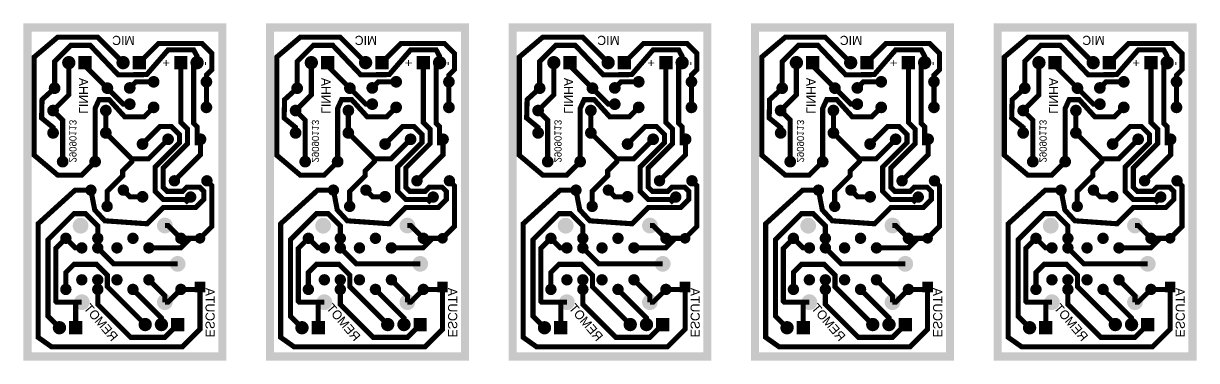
# Model space of a CAD drawing. Extents: x -97 to 88, y -34 to 19.
import ezdxf

# ---------------------------------------------------------------- set-up
doc = ezdxf.new("R2010")
doc.units = 0
doc.linetypes.add('DASHED2', pattern=[9.524999999999999, 6.35, -3.175])
doc.layers.get('0').update_dxf_attribs({"linetype": 'CONTINUOUS'})
for name, color, linetype in [('BOARD_OUTLINE', 7, 'CONTINUOUS'), ('BOTTOM', 7, 'CONTINUOUS'), ('COMPONENTS_TOP', 1, 'CONTINUOUS'), ('PADSTACKS', 1, 'CONTINUOUS'), ('POWER', 7, 'CONTINUOUS'), ('SMTOP', 7, 'CONTINUOUS')]:
    doc.layers.add(name, color=color, linetype=linetype)
doc.layers.get('COMPONENTS_TOP').off()
doc.layers.get('PADSTACKS').off()

# ---------------------------------------------------------------- blocks, each defined once
blk = doc.blocks.new('PADSTACK_91R67')
blk.add_point((0, 0))
at = {"layer": 'BOTTOM', "const_width": 0.04548333333333335}
blk.add_lwpolyline([(-0.02274166666666667, 0, 1), (0.02274166666666667, 0, 1)], format="xyb", close=True, dxfattribs=at)
at = {"layer": 'POWER', "const_width": 0.04848333333333334}
blk.add_lwpolyline([(-0.02424166666666667, 0, 1), (0.02424166666666667, 0, 1)], format="xyb", close=True, dxfattribs=at)
at = {"layer": 'SMTOP', "const_width": 0.04800000000000002}
blk.add_lwpolyline([(-0.02400000000000001, 0, 1), (0.02400000000000001, 0, 1)], format="xyb", close=True, dxfattribs=at)
blk = doc.blocks.new('FOOTPRINT_RELAY_REV2_19')
at = {"layer": 'PADSTACKS'}
for p in [(-0.6692833333333335, -0.07873333333333335), (-0.1574666666666667, -0.07873333333333335), (-0.7480333333333335, -0.3149500000000001), (-0.6692833333333335, -0.5511666666666668), (-0.1500000000000001, -0.5500000000000002)]:
    blk.add_blockref('PADSTACK_91R67', p, dxfattribs=at)
blk = doc.blocks.new('PADSTACK_T1_1')
blk.add_point((0, 0))
at = {"layer": 'BOTTOM', "const_width": 0.03100000000000001}
blk.add_lwpolyline([(-0.0155, 0, 1), (0.0155, 0, 1)], format="xyb", close=True, dxfattribs=at)
at = {"layer": 'POWER', "const_width": 0.03500000000000001}
blk.add_lwpolyline([(-0.01750000000000001, 0, 1), (0.01750000000000001, 0, 1)], format="xyb", close=True, dxfattribs=at)
at = {"layer": 'SMTOP', "const_width": 0.03350000000000002}
blk.add_lwpolyline([(-0.01675, 0, 1), (0.01675, 0, 1)], format="xyb", close=True, dxfattribs=at)
blk = doc.blocks.new('FOOTPRINT_RELAY_2_20')
at = {"layer": 'PADSTACKS'}
for p in [(0.03936666666666668, -0.03936666666666668), (0.2362166666666667, -0.03936666666666668), (0.3543166666666668, -0.03936666666666668), (0.4527500000000001, -0.03936666666666668), (0.03936666666666668, -0.2362166666666667), (0.2362166666666667, -0.2362166666666667), (0.3543166666666668, -0.2362166666666667), (0.4527500000000001, -0.2362166666666667)]:
    blk.add_blockref('PADSTACK_T1_1', p, dxfattribs=at)
blk = doc.blocks.new('PADSTACK_TM_RAD_LLB_PAD2_1')
blk.add_point((0, 0))
at = {"layer": 'BOTTOM', "const_width": 0.02600000000000001}
blk.add_lwpolyline([(-0.013, 0, 1), (0.013, 0, 1)], format="xyb", close=True, dxfattribs=at)
at = {"layer": 'POWER', "const_width": 0.03600000000000001}
blk.add_lwpolyline([(-0.01800000000000001, 0, 1), (0.01800000000000001, 0, 1)], format="xyb", close=True, dxfattribs=at)
at = {"layer": 'SMTOP', "const_width": 0.02600000000000001}
blk.add_lwpolyline([(-0.013, 0, 1), (0.013, 0, 1)], format="xyb", close=True, dxfattribs=at)
blk = doc.blocks.new('FOOTPRINT_CAP2_C1')
at = {"layer": 'PADSTACKS'}
for p in [(0, 0), (0.2, 0)]:
    blk.add_blockref('PADSTACK_TM_RAD_LLB_PAD2_1', p, dxfattribs=at)
blk = doc.blocks.new('PADSTACK_TM_RAD_LLB_PAD2')
blk.add_point((0, 0))
at = {"layer": 'BOTTOM', "const_width": 0.026}
blk.add_lwpolyline([(-0.013, 0, 1), (0.013, 0, 1)], format="xyb", close=True, dxfattribs=at)
at = {"layer": 'POWER', "const_width": 0.036}
blk.add_lwpolyline([(-0.018, 0, 1), (0.018, 0, 1)], format="xyb", close=True, dxfattribs=at)
at = {"layer": 'SMTOP', "const_width": 0.026}
blk.add_lwpolyline([(-0.013, 0, 1), (0.013, 0, 1)], format="xyb", close=True, dxfattribs=at)
blk = doc.blocks.new('FOOTPRINT_CAP_C2')
at = {"layer": 'PADSTACKS'}
for p in [(0, 0), (0.1, 0)]:
    blk.add_blockref('PADSTACK_TM_RAD_LLB_PAD2', p, dxfattribs=at)
blk = doc.blocks.new('FOOTPRINT_CAP2_C3')
at = {"layer": 'PADSTACKS'}
for p in [(0, 0), (0.2, 0)]:
    blk.add_blockref('PADSTACK_TM_RAD_LLB_PAD2_1', p, dxfattribs=at)
blk = doc.blocks.new('PADSTACK_TM_DIODE_LLB_PAD30')
blk.add_point((0, 0))
at = {"layer": 'BOTTOM', "const_width": 0.0225}
blk.add_lwpolyline([(-0.01124803149606299, 0, 1), (0.01124803149606299, 0, 1)], format="xyb", close=True, dxfattribs=at)
at = {"layer": 'POWER', "const_width": 0.0325}
blk.add_lwpolyline([(-0.01624803149606299, 0, 1), (0.01624803149606299, 0, 1)], format="xyb", close=True, dxfattribs=at)
at = {"layer": 'SMTOP', "const_width": 0.0225}
blk.add_lwpolyline([(-0.01124803149606299, 0, 1), (0.01124803149606299, 0, 1)], format="xyb", close=True, dxfattribs=at)
blk = doc.blocks.new('PADSTACK_TM_DIODE_LLB_PAD29')
blk.add_point((0, 0))
at = {"layer": 'BOTTOM', "const_width": 0.045}
blk.add_lwpolyline([(-0.0225, 0), (0.0225, 0)], dxfattribs=at)
at = {"layer": 'POWER', "const_width": 0.065}
blk.add_lwpolyline([(-0.0325, 0), (0.0325, 0)], dxfattribs=at)
at = {"layer": 'SMTOP', "const_width": 0.045}
blk.add_lwpolyline([(-0.0225, 0), (0.0225, 0)], dxfattribs=at)
blk = doc.blocks.new('FOOTPRINT_DIODE_D1')
at = {"layer": 'PADSTACKS', "rotation": 90}
for name, p in [('PADSTACK_TM_DIODE_LLB_PAD29', (-0.3, 0)), ('PADSTACK_TM_DIODE_LLB_PAD30', (0, 0))]:
    blk.add_blockref(name, p, dxfattribs=at)
blk = doc.blocks.new('PADSTACK_BCON100T_LLB_PAD3')
blk.add_point((0, 0))
at = {"layer": 'BOTTOM', "const_width": 0.06200000000000001}
blk.add_lwpolyline([(-0.03100000000000001, 0), (0.03100000000000001, 0)], dxfattribs=at)
at = {"layer": 'POWER', "const_width": 0.08200000000000003}
blk.add_lwpolyline([(-0.04100000000000002, 0), (0.04100000000000002, 0)], dxfattribs=at)
at = {"layer": 'SMTOP', "const_width": 0.06200000000000001}
blk.add_lwpolyline([(-0.03100000000000001, 0), (0.03100000000000001, 0)], dxfattribs=at)
blk = doc.blocks.new('PADSTACK_BCON100T_LLB_PAD4')
blk.add_point((0, 0))
at = {"layer": 'BOTTOM', "const_width": 0.03100000000000001}
blk.add_lwpolyline([(-0.0155, 0, 1), (0.0155, 0, 1)], format="xyb", close=True, dxfattribs=at)
at = {"layer": 'POWER', "const_width": 0.04100000000000002}
blk.add_lwpolyline([(-0.0205, 0, 1), (0.0205, 0, 1)], format="xyb", close=True, dxfattribs=at)
at = {"layer": 'SMTOP', "const_width": 0.03100000000000001}
blk.add_lwpolyline([(-0.0155, 0, 1), (0.0155, 0, 1)], format="xyb", close=True, dxfattribs=at)
blk = doc.blocks.new('FOOTPRINT_CON3_J1')
at = {"layer": 'PADSTACKS'}
for name, p in [('PADSTACK_BCON100T_LLB_PAD3', (0, 0)), ('PADSTACK_BCON100T_LLB_PAD4', (0.1, 0)), ('PADSTACK_BCON100T_LLB_PAD4', (0.2, 0))]:
    blk.add_blockref(name, p, dxfattribs=at)
blk = doc.blocks.new('FOOTPRINT_CON2_J2')
at = {"layer": 'PADSTACKS'}
for name, p in [('PADSTACK_BCON100T_LLB_PAD3', (0, 0)), ('PADSTACK_BCON100T_LLB_PAD4', (0.1, 0))]:
    blk.add_blockref(name, p, dxfattribs=at)
blk = doc.blocks.new('FOOTPRINT_CON2_J3')
at = {"layer": 'PADSTACKS'}
for name, p in [('PADSTACK_BCON100T_LLB_PAD3', (0, 0)), ('PADSTACK_BCON100T_LLB_PAD4', (0.1, 0))]:
    blk.add_blockref(name, p, dxfattribs=at)
blk = doc.blocks.new('FOOTPRINT_CON2_J4')
at = {"layer": 'PADSTACKS'}
for name, p in [('PADSTACK_BCON100T_LLB_PAD3', (0, 0)), ('PADSTACK_BCON100T_LLB_PAD4', (0.1, 0))]:
    blk.add_blockref(name, p, dxfattribs=at)
blk = doc.blocks.new('FOOTPRINT_CON2_J5')
at = {"layer": 'PADSTACKS'}
for name, p in [('PADSTACK_BCON100T_LLB_PAD3', (0, 0)), ('PADSTACK_BCON100T_LLB_PAD4', (0.1, 0))]:
    blk.add_blockref(name, p, dxfattribs=at)
blk = doc.blocks.new('FOOTPRINT_RELAY_1_K1')
at = {"layer": 'PADSTACKS'}
for p in [(0.03936666666666668, 0), (0.3346333333333334, 0), (0.5511666666666668, 0), (0.7480000000000002, 0), (0.03936666666666668, -0.3149500000000001), (0.3346333333333334, -0.3149500000000001), (0.5511666666666668, -0.3149500000000001), (0.7480000000000002, -0.3149500000000001)]:
    blk.add_blockref('PADSTACK_T1_1', p, dxfattribs=at)
blk = doc.blocks.new('FOOTPRINT_BC_Q1')
at = {"layer": 'PADSTACKS'}
for p in [(0, 0), (0.2, 0), (0.1, -0.1)]:
    blk.add_blockref('PADSTACK_T1_1', p, dxfattribs=at)
blk = doc.blocks.new('FOOTPRINT_BC_Q2')
at = {"layer": 'PADSTACKS'}
for p in [(0, 0), (0.2, 0), (0.1, -0.1)]:
    blk.add_blockref('PADSTACK_T1_1', p, dxfattribs=at)
blk = doc.blocks.new('PADSTACK_TM_AXIAL_LLB_PAD3')
blk.add_point((0, 0))
at = {"layer": 'BOTTOM', "const_width": 0.02600000000000001}
blk.add_lwpolyline([(-0.013, 0, 1), (0.013, 0, 1)], format="xyb", close=True, dxfattribs=at)
at = {"layer": 'POWER', "const_width": 0.03600000000000001}
blk.add_lwpolyline([(-0.01800000000000001, 0, 1), (0.01800000000000001, 0, 1)], format="xyb", close=True, dxfattribs=at)
at = {"layer": 'SMTOP', "const_width": 0.02600000000000001}
blk.add_lwpolyline([(-0.013, 0, 1), (0.013, 0, 1)], format="xyb", close=True, dxfattribs=at)
blk = doc.blocks.new('FOOTPRINT_AX__325X_100__031_R1')
at = {"layer": 'PADSTACKS'}
for p in [(0, 0), (0.3250000000000001, 0)]:
    blk.add_blockref('PADSTACK_TM_AXIAL_LLB_PAD3', p, dxfattribs=at)
blk = doc.blocks.new('FOOTPRINT_AX__325X_100__031_R2')
at = {"layer": 'PADSTACKS'}
for p in [(0, 0), (0.3250000000000001, 0)]:
    blk.add_blockref('PADSTACK_TM_AXIAL_LLB_PAD3', p, dxfattribs=at)
blk = doc.blocks.new('FOOTPRINT_AX__325X_100__031_R3')
at = {"layer": 'PADSTACKS'}
for p in [(0, 0), (0.3250000000000001, 0)]:
    blk.add_blockref('PADSTACK_TM_AXIAL_LLB_PAD3', p, dxfattribs=at)
blk = doc.blocks.new('FOOTPRINT_AX__325X_100__031_R4')
at = {"layer": 'PADSTACKS'}
for p in [(0, 0), (0.3250000000000001, 0)]:
    blk.add_blockref('PADSTACK_TM_AXIAL_LLB_PAD3', p, dxfattribs=at)
blk = doc.blocks.new('FOOTPRINT_AX__325X_100__031_R5')
at = {"layer": 'PADSTACKS'}
for p in [(0, 0), (0.3250000000000001, 0)]:
    blk.add_blockref('PADSTACK_TM_AXIAL_LLB_PAD3', p, dxfattribs=at)
blk = doc.blocks.new('FOOTPRINT_AX__325X_100__031_R6')
at = {"layer": 'PADSTACKS'}
for p in [(0, 0), (0.3250000000000001, 0)]:
    blk.add_blockref('PADSTACK_TM_AXIAL_LLB_PAD3', p, dxfattribs=at)

msp = doc.modelspace()

# ---------------------------------------------------------------- linework, layer by layer
at = {"layer": 'BOARD_OUTLINE', "linetype": 'DASHED2', "lineweight": 9, "const_width": 1.282441241995018}
for points in [[(-96.71833802424914, 18.42226725645597), (-65.92222151939477, 18.42226725645595), (-65.92222151939478, -33.57773274354404), (-96.71833802424915, -33.57773274354403), (-96.71833802424914, 18.42226725645597)], [(-58.38717744974099, 18.42226725645597), (-27.59106094488662, 18.42226725645595), (-27.59106094488664, -33.57773274354404), (-58.387177449741, -33.57773274354403), (-58.38717744974099, 18.42226725645597)], [(-20.05601687523284, 18.42226725645597), (10.74009962962153, 18.42226725645595), (10.74009962962151, -33.57773274354404), (-20.05601687523286, -33.57773274354403), (-20.05601687523284, 18.42226725645597)], [(18.2751436992753, 18.42226725645597), (49.07126020412967, 18.42226725645595), (49.07126020412966, -33.57773274354404), (18.27514369927529, -33.57773274354403), (18.2751436992753, 18.42226725645597)], [(56.60630427378345, 18.42226725645597), (87.40242077863782, 18.42226725645595), (87.4024207786378, -33.57773274354404), (56.60630427378344, -33.57773274354403), (56.60630427378345, 18.42226725645597)]]:
    msp.add_lwpolyline(points, dxfattribs=at)
at = {"layer": 'BOTTOM', "const_width": 0.8079379824568618}
for points in [[(-81.61331759561781, 12.86886919820353), (-85.64018309548216, 16.89573469806788), (-91.94551920195767, 16.89573469806788), (-95.65122217548429, 13.76090398463165), (-95.6568620593493, -1.766547539393116), (-91.94551920195768, -4.905766415847424), (-88.15932517517439, -4.905766415847424), (-86.03517499801663, -2.781616238689665)], [(-43.28215702110967, 12.86886919820353), (-47.30902252097401, 16.89573469806788), (-53.61435862744952, 16.89573469806788), (-57.32006160097615, 13.76090398463165), (-57.32570148484115, -1.766547539393116), (-53.61435862744953, -4.905766415847424), (-49.82816460066624, -4.905766415847424), (-47.70401442350848, -2.781616238689665)], [(-4.950996446601522, 12.86886919820353), (-8.977861946465865, 16.89573469806788), (-15.28319805294137, 16.89573469806788), (-18.988901026468, 13.76090398463165), (-18.994540910333, -1.766547539393116), (-15.28319805294139, -4.905766415847424), (-11.49700402615809, -4.905766415847424), (-9.372853849000336, -2.781616238689665)], [(33.38016412790662, 12.86886919820353), (29.35329862804228, 16.89573469806788), (23.04796252156677, 16.89573469806788), (19.34225954804015, 13.76090398463165), (19.33661966417515, -1.766547539393116), (23.04796252156676, -4.905766415847424), (26.83415654835005, -4.905766415847424), (28.95830672550781, -2.781616238689665)], [(71.71132470241477, 12.86886919820353), (67.68445920255043, 16.89573469806788), (61.37912309607492, 16.89573469806788), (57.67342012254829, 13.76090398463165), (57.66778023868329, -1.766547539393116), (61.37912309607491, -4.905766415847424), (65.1653171228582, -4.905766415847424), (67.28946730001596, -2.781616238689665)], [(-69.92044583152125, 12.86886919820351), (-69.92044583152125, 13.87793671544661), (-70.4659108397831, 14.88828667393166), (-74.50474579123942, 14.88828667393166), (-77.88435043579534, 10.98220896679814), (-82.3813310881842, 10.93518929255518), (-86.81575423397761, 15.61329345607287), (-89.86796438992573, 15.61329345607287), (-92.43284687391579, 13.04841097208283), (-92.43284687391579, 8.830034246747203)], [(-68.44649336405496, 9.839742984611306), (-68.44649336405496, 10.89861197008516), (-67.57913560405234, 11.7659697300878), (-67.57913560405234, 14.33085221407782), (-69.14627880177022, 15.89799541179575), (-76.01930889803553, 15.89799541179575), (-79.04843511162777, 12.86886919820353)], [(-31.5892852570131, 12.86886919820351), (-31.5892852570131, 13.87793671544661), (-32.13475026527496, 14.88828667393166), (-36.17358521673127, 14.88828667393166), (-39.55318986128719, 10.98220896679814), (-44.05017051367605, 10.93518929255518), (-48.48459365946947, 15.61329345607287), (-51.53680381541758, 15.61329345607287), (-54.10168629940765, 13.04841097208283), (-54.10168629940765, 8.830034246747203)], [(-30.11533278954681, 9.839742984611306), (-30.11533278954681, 10.89861197008516), (-29.24797502954419, 11.7659697300878), (-29.24797502954419, 14.33085221407782), (-30.81511822726208, 15.89799541179575), (-37.68814832352739, 15.89799541179575), (-40.71727453711962, 12.86886919820353)], [(6.741875317495044, 12.86886919820351), (6.741875317495044, 13.87793671544661), (6.196410309233187, 14.88828667393166), (2.157575357776878, 14.88828667393166), (-1.222029286779048, 10.98220896679814), (-5.719009939167904, 10.93518929255518), (-10.15343308496132, 15.61329345607287), (-13.20564324090944, 15.61329345607287), (-15.7705257248995, 13.04841097208283), (-15.7705257248995, 8.830034246747203)], [(8.215827784961334, 9.839742984611306), (8.215827784961334, 10.89861197008516), (9.083185544963953, 11.7659697300878), (9.083185544963953, 14.33085221407782), (7.516042347246071, 15.89799541179575), (0.6430122509807603, 15.89799541179575), (-2.386113962611475, 12.86886919820353)], [(45.07303589200319, 12.86886919820351), (45.07303589200319, 13.87793671544661), (44.52757088374133, 14.88828667393166), (40.48873593228502, 14.88828667393166), (37.1091312877291, 10.98220896679814), (32.61215063534024, 10.93518929255518), (28.17772748954683, 15.61329345607287), (25.12551733359871, 15.61329345607287), (22.56063484960865, 13.04841097208283), (22.56063484960865, 8.830034246747203)], [(46.54698835946948, 9.839742984611306), (46.54698835946948, 10.89861197008516), (47.4143461194721, 11.7659697300878), (47.4143461194721, 14.33085221407782), (45.84720292175422, 15.89799541179575), (38.97417282548891, 15.89799541179575), (35.94504661189667, 12.86886919820353)], [(83.40419646651134, 12.86886919820351), (83.40419646651134, 13.87793671544661), (82.85873145824948, 14.88828667393166), (78.81989650679317, 14.88828667393166), (75.44029186223725, 10.98220896679814), (70.94331120984839, 10.93518929255518), (66.50888806405497, 15.61329345607287), (63.45667790810685, 15.61329345607287), (60.89179542411679, 13.04841097208283), (60.89179542411679, 8.830034246747203)], [(84.87814893397763, 9.839742984611306), (84.87814893397763, 10.89861197008516), (85.74550669398025, 11.7659697300878), (85.74550669398025, 14.33085221407782), (84.17836349626236, 15.89799541179575), (77.30533339999705, 15.89799541179575), (74.27620718640482, 12.86886919820353)], [(-90.19584186746248, 12.86886919820353), (-90.19584186746248, 7.779714869553288), (-92.67950307279283, 5.296053664222953)], [(-87.63095938347243, 12.86886919820353), (-87.63095938347243, 12.3640148292715), (-84.09697880094816, 8.830034246747203)], [(-86.70247192426805, -7.284694919748162), (-86.09708246377785, -10.40530194193606), (-84.50735999838659, -12.12982568007627), (-77.83866554001249, -12.60041386781754), (-75.27378305602245, -10.0355313838275), (-70.14401808804234, -10.0355313838275), (-68.86157684604737, -8.753090141832487), (-68.86157684604737, -7.470648899837471), (-69.50279746704487, -6.829428278839956), (-71.5547034542369, -6.829428278839956), (-72.19592407523439, -7.470648899837471), (-74.63256243502491, -7.470648899837471), (-75.27378305602245, -6.829428278839956), (-75.27378305602245, -3.777218122891824), (-71.42645933003737, 0.07010560309323921), (-71.42645933003737, 2.35669833757035), (-72.48532831551128, 3.415567323044229), (-72.48532831551128, 12.86886919820351)], [(-69.92044583152125, 12.86886919820351), (-70.4659108397831, 12.32340418994163), (-70.4659108397831, 3.276636188494763), (-69.92044583152125, 2.731171180232892), (-69.92044583152125, 0.206899335572686), (-69.37498082325935, 0.206899335572686), (-69.37498082325935, 0.7523643438345857)], [(-51.86468129295433, 12.86886919820353), (-51.86468129295433, 7.779714869553288), (-54.34834249828468, 5.296053664222953)], [(-49.29979880896428, 12.86886919820353), (-49.29979880896428, 12.3640148292715), (-45.76581822644002, 8.830034246747203)], [(-48.37131134975991, -7.284694919748162), (-47.76592188926971, -10.40530194193606), (-46.17619942387844, -12.12982568007627), (-39.50750496550434, -12.60041386781754), (-36.94262248151431, -10.0355313838275), (-31.8128575135342, -10.0355313838275), (-30.53041627153922, -8.753090141832487), (-30.53041627153922, -7.470648899837471), (-31.17163689253672, -6.829428278839956), (-33.22354287972875, -6.829428278839956), (-33.86476350072624, -7.470648899837471), (-36.30140186051676, -7.470648899837471), (-36.94262248151431, -6.829428278839956), (-36.94262248151431, -3.777218122891824), (-33.09529875552923, 0.07010560309323921), (-33.09529875552923, 2.35669833757035), (-34.15416774100314, 3.415567323044229), (-34.15416774100314, 12.86886919820351)], [(-31.5892852570131, 12.86886919820351), (-32.13475026527496, 12.32340418994163), (-32.13475026527496, 3.276636188494763), (-31.5892852570131, 2.731171180232892), (-31.5892852570131, 0.206899335572686), (-31.0438202487512, 0.206899335572686), (-31.0438202487512, 0.7523643438345857)], [(-13.53352071844618, 12.86886919820353), (-13.53352071844618, 7.779714869553288), (-16.01718192377653, 5.296053664222953)], [(-10.96863823445614, 12.86886919820353), (-10.96863823445614, 12.3640148292715), (-7.434657651931872, 8.830034246747203)], [(-10.04015077525176, -7.284694919748162), (-9.434761314761559, -10.40530194193606), (-7.845038849370297, -12.12982568007627), (-1.176344390996192, -12.60041386781754), (1.388538092993841, -10.0355313838275), (6.518303060973949, -10.0355313838275), (7.800744302968923, -8.753090141832487), (7.800744302968923, -7.470648899837471), (7.159523681971422, -6.829428278839956), (5.107617694779393, -6.829428278839956), (4.466397073781906, -7.470648899837471), (2.029758713991384, -7.470648899837471), (1.388538092993841, -6.829428278839956), (1.388538092993841, -3.777218122891824), (5.235861818978918, 0.07010560309323921), (5.235861818978918, 2.35669833757035), (4.176992833505011, 3.415567323044229), (4.176992833505011, 12.86886919820351)], [(6.741875317495044, 12.86886919820351), (6.196410309233187, 12.32340418994163), (6.196410309233187, 3.276636188494763), (6.741875317495044, 2.731171180232892), (6.741875317495044, 0.206899335572686), (7.287340325756944, 0.206899335572686), (7.287340325756944, 0.7523643438345857)], [(24.79763985606196, 12.86886919820353), (24.79763985606196, 7.779714869553288), (22.31397865073161, 5.296053664222953)], [(27.36252234005201, 12.86886919820353), (27.36252234005201, 12.3640148292715), (30.89650292257627, 8.830034246747203)], [(28.29100979925639, -7.284694919748162), (28.89639925974659, -10.40530194193606), (30.48612172513785, -12.12982568007627), (37.15481618351195, -12.60041386781754), (39.71969866750199, -10.0355313838275), (44.8494636354821, -10.0355313838275), (46.13190487747707, -8.753090141832487), (46.13190487747707, -7.470648899837471), (45.49068425647957, -6.829428278839956), (43.43877826928754, -6.829428278839956), (42.79755764829005, -7.470648899837471), (40.36091928849953, -7.470648899837471), (39.71969866750199, -6.829428278839956), (39.71969866750199, -3.777218122891824), (43.56702239348706, 0.07010560309323921), (43.56702239348706, 2.35669833757035), (42.50815340801316, 3.415567323044229), (42.50815340801316, 12.86886919820351)], [(45.07303589200319, 12.86886919820351), (44.52757088374133, 12.32340418994163), (44.52757088374133, 3.276636188494763), (45.07303589200319, 2.731171180232892), (45.07303589200319, 0.206899335572686), (45.61850090026509, 0.206899335572686), (45.61850090026509, 0.7523643438345857)], [(63.12880043057011, 12.86886919820353), (63.12880043057011, 7.779714869553288), (60.64513922523976, 5.296053664222953)], [(65.69368291456016, 12.86886919820353), (65.69368291456016, 12.3640148292715), (69.22766349708442, 8.830034246747203)], [(66.62217037376453, -7.284694919748162), (67.22755983425473, -10.40530194193606), (68.817282299646, -12.12982568007627), (75.4859767580201, -12.60041386781754), (78.05085924201013, -10.0355313838275), (83.18062420999024, -10.0355313838275), (84.46306545198522, -8.753090141832487), (84.46306545198522, -7.470648899837471), (83.82184483098771, -6.829428278839956), (81.76993884379569, -6.829428278839956), (81.1287182227982, -7.470648899837471), (78.69207986300768, -7.470648899837471), (78.05085924201013, -6.829428278839956), (78.05085924201013, -3.777218122891824), (81.89818296799521, 0.07010560309323921), (81.89818296799521, 2.35669833757035), (80.8393139825213, 3.415567323044229), (80.8393139825213, 12.86886919820351)], [(83.40419646651134, 12.86886919820351), (82.85873145824948, 12.32340418994163), (82.85873145824948, 3.276636188494763), (83.40419646651134, 2.731171180232892), (83.40419646651134, 0.206899335572686), (83.94966147477324, 0.206899335572686), (83.94966147477324, 0.7523643438345857)], [(-80.56299821842389, 8.870644886077045), (-79.59390011988967, 9.83974298461132), (-76.78236143702257, 9.83974298461132)], [(-68.44649336405496, 9.839742984611306), (-68.44649336405496, 5.800908033154954)], [(-42.23183764391574, 8.870644886077045), (-41.26273954538152, 9.83974298461132), (-38.45120086251443, 9.83974298461132)], [(-30.11533278954681, 9.839742984611306), (-30.11533278954681, 5.800908033154954)], [(-3.900677069407593, 8.870644886077045), (-2.931578970873375, 9.83974298461132), (-0.1200402880062796, 9.83974298461132)], [(8.215827784961334, 9.839742984611306), (8.215827784961334, 5.800908033154954)], [(34.43048350510055, 8.870644886077045), (35.39958160363477, 9.83974298461132), (38.21112028650187, 9.83974298461132)], [(46.54698835946948, 9.839742984611306), (46.54698835946948, 5.800908033154954)], [(72.7616440796087, 8.870644886077045), (73.73074217814292, 9.83974298461132), (76.54228086101001, 9.83974298461132)], [(84.87814893397763, 9.839742984611306), (84.87814893397763, 5.800908033154954)], [(-86.03517499801663, -2.781616238689665), (-86.03517499801663, 5.646160123287601), (-85.40637337563544, 7.017079401061977), (-83.80700630937446, 7.017079401061977), (-81.3367377677609, 4.286344926358851), (-78.29692454381869, 4.286344926358851), (-76.78236143702257, 5.800908033154968)], [(-80.56299821842389, 6.305762402087012), (-81.57270695628797, 6.305762402087012), (-84.09697880094816, 8.830034246747203)], [(-47.70401442350848, -2.781616238689665), (-47.70401442350848, 5.646160123287601), (-47.07521280112729, 7.017079401061977), (-45.47584573486631, 7.017079401061977), (-43.00557719325275, 4.286344926358851), (-39.96576396931054, 4.286344926358851), (-38.45120086251443, 5.800908033154968)], [(-42.23183764391574, 6.305762402087012), (-43.24154638177983, 6.305762402087012), (-45.76581822644002, 8.830034246747203)], [(-9.372853849000336, -2.781616238689665), (-9.372853849000336, 5.646160123287601), (-8.744052226619146, 7.017079401061977), (-7.144685160358165, 7.017079401061977), (-4.674416618744601, 4.286344926358851), (-1.634603394802397, 4.286344926358851), (-0.1200402880062796, 5.800908033154968)], [(-3.900677069407593, 6.305762402087012), (-4.91038580727168, 6.305762402087012), (-7.434657651931872, 8.830034246747203)], [(28.95830672550781, -2.781616238689665), (28.95830672550781, 5.646160123287601), (29.587108347889, 7.017079401061977), (31.18647541414998, 7.017079401061977), (33.65674395576355, 4.286344926358851), (36.69655717970575, 4.286344926358851), (38.21112028650187, 5.800908033154968)], [(34.43048350510055, 6.305762402087012), (33.42077476723647, 6.305762402087012), (30.89650292257627, 8.830034246747203)], [(67.28946730001596, -2.781616238689665), (67.28946730001596, 5.646160123287601), (67.91826892239715, 7.017079401061977), (69.51763598865813, 7.017079401061977), (71.98790453027169, 4.286344926358851), (75.0277177542139, 4.286344926358851), (76.54228086101001, 5.800908033154968)], [(72.7616440796087, 6.305762402087012), (71.75193534174461, 6.305762402087012), (69.22766349708442, 8.830034246747203)], [(-91.16493996599671, -2.781616238689665), (-91.16493996599671, 3.781490557426835), (-92.67950307279283, 5.296053664222953)], [(-84.3436349998252, 5.296053664222953), (-84.3436349998252, 1.762073081698688)], [(-52.83377939148856, -2.781616238689665), (-52.83377939148856, 3.781490557426835), (-54.34834249828468, 5.296053664222953)], [(-46.01247442531705, 5.296053664222953), (-46.01247442531705, 1.762073081698688)], [(-14.50261881698042, -2.781616238689665), (-14.50261881698042, 3.781490557426835), (-16.01718192377653, 5.296053664222953)], [(-7.681313850808905, 5.296053664222953), (-7.681313850808905, 1.762073081698688)], [(23.82854175752773, -2.781616238689665), (23.82854175752773, 3.781490557426835), (22.31397865073161, 5.296053664222953)], [(30.64984672369924, 5.296053664222953), (30.64984672369924, 1.762073081698688)], [(62.15970233203588, -2.781616238689665), (62.15970233203588, 3.781490557426835), (60.64513922523976, 5.296053664222953)], [(68.98100729820739, 5.296053664222953), (68.98100729820739, 1.762073081698688)], [(-84.3436349998252, 1.762073081698688), (-80.24067798626916, -2.340883931857391), (-77.5979940669314, -2.340883931857391), (-74.50474579123942, 0.7523643438345857)], [(-70.93015456938531, -8.375624936271976), (-71.5529935325809, -8.998463899467552), (-71.79836729021595, -8.753090141832487), (-75.27378305602245, -8.753090141832487), (-76.55622429801747, -7.470648899837457), (-76.55622429801747, -3.623325173852407), (-72.7089005720324, 0.2239985521326417), (-72.7089005720324, 1.506439794127644), (-73.99134181402744, 2.788881036122675), (-75.75555348259857, 2.788881036122675), (-78.54358074269574, 0.0008537760255222793)], [(-46.01247442531705, 1.762073081698688), (-41.90951741176102, -2.340883931857391), (-39.26683349242326, -2.340883931857391), (-36.17358521673127, 0.7523643438345857)], [(-32.59899399487716, -8.375624936271976), (-33.22183295807275, -8.998463899467552), (-33.4672067157078, -8.753090141832487), (-36.94262248151431, -8.753090141832487), (-38.22506372350932, -7.470648899837457), (-38.22506372350932, -3.623325173852407), (-34.37773999752426, 0.2239985521326417), (-34.37773999752426, 1.506439794127644), (-35.66018123951929, 2.788881036122675), (-37.42439290809043, 2.788881036122675), (-40.21242016818759, 0.0008537760255222793)], [(-7.681313850808905, 1.762073081698688), (-3.578356837252869, -2.340883931857391), (-0.9356729179151131, -2.340883931857391), (2.157575357776878, 0.7523643438345857)], [(5.732166579630984, -8.375624936271976), (5.109327616435394, -8.998463899467552), (4.863953858800343, -8.753090141832487), (1.388538092993841, -8.753090141832487), (0.1060968509988243, -7.470648899837457), (0.1060968509988243, -3.623325173852407), (3.953420576983888, 0.2239985521326417), (3.953420576983888, 1.506439794127644), (2.670979334988857, 2.788881036122675), (0.9067676664177213, 2.788881036122675), (-1.881259593679445, 0.0008537760255222793)], [(30.64984672369924, 1.762073081698688), (34.75280373725528, -2.340883931857391), (37.39548765659303, -2.340883931857391), (40.48873593228502, 0.7523643438345857)], [(44.06332715413913, -8.375624936271976), (43.44048819094354, -8.998463899467552), (43.19511443330849, -8.753090141832487), (39.71969866750199, -8.753090141832487), (38.43725742550697, -7.470648899837457), (38.43725742550697, -3.623325173852407), (42.28458115149203, 0.2239985521326417), (42.28458115149203, 1.506439794127644), (41.002139909497, 2.788881036122675), (39.23792824092587, 2.788881036122675), (36.4499009808287, 0.0008537760255222793)], [(68.98100729820739, 1.762073081698688), (73.08396431176342, -2.340883931857391), (75.72664823110118, -2.340883931857391), (78.81989650679317, 0.7523643438345857)], [(82.39448772864728, -8.375624936271976), (81.77164876545169, -8.998463899467552), (81.52627500781664, -8.753090141832487), (78.05085924201013, -8.753090141832487), (76.76841800001512, -7.470648899837457), (76.76841800001512, -3.623325173852407), (80.61574172600018, 0.2239985521326417), (80.61574172600018, 1.506439794127644), (79.33330048400515, 2.788881036122675), (77.56908881543401, 2.788881036122675), (74.78106155533685, 0.0008537760255222793)], [(-74.50474579123942, 0.7523643438345857), (-77.5979940669314, -2.340883931857391), (-80.24067798626916, -2.340883931857391), (-80.24067798626916, -2.781829978896681), (-81.68598926599753, -4.227141258625068), (-81.68598926599753, -5.019048725556985), (-84.137589440278, -7.470648899837457), (-84.137589440278, -9.849577403738223)], [(-69.37498082325935, 0.7523643438345857), (-69.37498082325935, -1.690686222165922), (-73.49503705337537, -5.810742452281943)], [(-36.17358521673127, 0.7523643438345857), (-39.26683349242326, -2.340883931857391), (-41.90951741176102, -2.340883931857391), (-41.90951741176102, -2.781829978896681), (-43.35482869148939, -4.227141258625068), (-43.35482869148939, -5.019048725556985), (-45.80642886576986, -7.470648899837457), (-45.80642886576986, -9.849577403738223)], [(-31.0438202487512, 0.7523643438345857), (-31.0438202487512, -1.690686222165922), (-35.16387647886722, -5.810742452281943)], [(2.157575357776878, 0.7523643438345857), (-0.9356729179151131, -2.340883931857391), (-3.578356837252869, -2.340883931857391), (-3.578356837252869, -2.781829978896681), (-5.023668116981241, -4.227141258625068), (-5.023668116981241, -5.019048725556985), (-7.475268291261713, -7.470648899837457), (-7.475268291261713, -9.849577403738223)], [(7.287340325756944, 0.7523643438345857), (7.287340325756944, -1.690686222165922), (3.167284095640923, -5.810742452281943)], [(40.48873593228502, 0.7523643438345857), (37.39548765659303, -2.340883931857391), (34.75280373725528, -2.340883931857391), (34.75280373725528, -2.781829978896681), (33.30749245752691, -4.227141258625068), (33.30749245752691, -5.019048725556985), (30.85589228324643, -7.470648899837457), (30.85589228324643, -9.849577403738223)], [(45.61850090026509, 0.7523643438345857), (45.61850090026509, -1.690686222165922), (41.49844467014907, -5.810742452281943)], [(78.81989650679317, 0.7523643438345857), (75.72664823110118, -2.340883931857391), (73.08396431176342, -2.340883931857391), (73.08396431176342, -2.781829978896681), (71.63865303203505, -4.227141258625068), (71.63865303203505, -5.019048725556985), (69.18705285775458, -7.470648899837457), (69.18705285775458, -9.849577403738223)], [(83.94966147477324, 0.7523643438345857), (83.94966147477324, -1.690686222165922), (79.82960524465722, -5.810742452281943)], [(-68.36527208539526, -5.810742452281943), (-67.57913560405234, -6.596878933624879), (-67.57913560405234, -13.0210545951919), (-69.45620210191905, -14.89812109305862)], [(-30.03411151088712, -5.810742452281943), (-29.24797502954419, -6.596878933624879), (-29.24797502954419, -13.0210545951919), (-31.1250415274109, -14.89812109305862)], [(8.297049063621031, -5.810742452281943), (9.083185544963953, -6.596878933624879), (9.083185544963953, -13.0210545951919), (7.206119047097246, -14.89812109305862)], [(46.62820963812918, -5.810742452281943), (47.4143461194721, -6.596878933624879), (47.4143461194721, -13.0210545951919), (45.53727962160539, -14.89812109305862)], [(84.95937021263732, -5.810742452281943), (85.74550669398025, -6.596878933624879), (85.74550669398025, -13.0210545951919), (83.86844019611354, -14.89812109305862)], [(-86.70247192426805, -7.284694919748162), (-89.19468273787837, -7.284694919748162), (-95.0429599692047, -12.60041386781754), (-95.0429599692047, -30.55257225144425), (-92.894525721034, -32.06915436254389), (-72.2532064507102, -32.06915436254389), (-69.45620210191905, -29.27215001375276), (-69.45620210191905, -22.59276854502873)], [(-81.57270695628797, -7.284694919748162), (-80.52238757909406, -8.335014296942092), (-78.54358074269574, -8.335014296942092)], [(-48.37131134975991, -7.284694919748162), (-50.86352216337022, -7.284694919748162), (-56.71179939469656, -12.60041386781754), (-56.71179939469656, -30.55257225144425), (-54.56336514652585, -32.06915436254389), (-33.92204587620205, -32.06915436254389), (-31.1250415274109, -29.27215001375276), (-31.1250415274109, -22.59276854502873)], [(-43.24154638177983, -7.284694919748162), (-42.19122700458591, -8.335014296942092), (-40.21242016818759, -8.335014296942092)], [(-10.04015077525176, -7.284694919748162), (-12.53236158886207, -7.284694919748162), (-18.38063882018841, -12.60041386781754), (-18.38063882018841, -30.55257225144425), (-16.23220457201771, -32.06915436254389), (4.409114698306098, -32.06915436254389), (7.206119047097246, -29.27215001375276), (7.206119047097246, -22.59276854502873)], [(-4.91038580727168, -7.284694919748162), (-3.860066430077765, -8.335014296942092), (-1.881259593679445, -8.335014296942092)], [(28.29100979925639, -7.284694919748162), (25.79879898564607, -7.284694919748162), (19.95052175431974, -12.60041386781754), (19.95052175431974, -30.55257225144425), (22.09895600249044, -32.06915436254389), (42.74027527281424, -32.06915436254389), (45.53727962160539, -29.27215001375276), (45.53727962160539, -22.59276854502873)], [(33.42077476723647, -7.284694919748162), (34.47109414443038, -8.335014296942092), (36.4499009808287, -8.335014296942092)], [(66.62217037376453, -7.284694919748162), (64.12995956015422, -7.284694919748162), (58.28168232882788, -12.60041386781754), (58.28168232882788, -30.55257225144425), (60.43011657699859, -32.06915436254389), (81.07143584732239, -32.06915436254389), (83.86844019611354, -29.27215001375276), (83.86844019611354, -22.59276854502873)], [(71.75193534174461, -7.284694919748162), (72.80225471893853, -8.335014296942092), (74.78106155533685, -8.335014296942092)], [(-91.66979433492875, -29.03404342315569), (-93.4844486923517, -27.21938906573274), (-93.4844486923517, -15.11399870212779), (-89.38063671796765, -11.0101867277437), (-87.53392132949483, -11.0101867277437), (-85.61239686857229, -12.93171118866624), (-85.61239686857229, -14.8976936126446)], [(-53.33863376042061, -29.03404342315569), (-55.15328811784356, -27.21938906573274), (-55.15328811784356, -15.11399870212779), (-51.0494761434595, -11.0101867277437), (-49.20276075498668, -11.0101867277437), (-47.28123629406414, -12.93171118866624), (-47.28123629406414, -14.8976936126446)], [(-15.00747318591246, -29.03404342315569), (-16.82212754333541, -27.21938906573274), (-16.82212754333541, -15.11399870212779), (-12.71831556895135, -11.0101867277437), (-10.87160018047854, -11.0101867277437), (-8.950075719555997, -12.93171118866624), (-8.950075719555997, -14.8976936126446)], [(23.32368738859569, -29.03404342315569), (21.50903303117273, -27.21938906573274), (21.50903303117273, -15.11399870212779), (25.61284500555679, -11.0101867277437), (27.45956039402961, -11.0101867277437), (29.38108485495215, -12.93171118866624), (29.38108485495215, -14.8976936126446)], [(61.65484796310383, -29.03404342315569), (59.84019360568088, -27.21938906573274), (59.84019360568088, -15.11399870212779), (63.94400558006494, -11.0101867277437), (65.79072096853776, -11.0101867277437), (67.7122454294603, -12.93171118866624), (67.7122454294603, -14.8976936126446)], [(-75.00831771892948, -12.87784865650247), (-74.50517327165343, -12.87784865650247), (-72.48532831551128, -14.8976936126446)], [(-36.67715714442133, -12.87784865650247), (-36.17401269714529, -12.87784865650247), (-34.15416774100314, -14.8976936126446)], [(1.654003430086817, -12.87784865650247), (2.15714787736286, -12.87784865650247), (4.176992833505011, -14.8976936126446)], [(39.98516400459496, -12.87784865650247), (40.48830845187101, -12.87784865650247), (42.50815340801316, -14.8976936126446)], [(78.31632457910311, -12.87784865650247), (78.81946902637915, -12.87784865650247), (80.8393139825213, -14.8976936126446)], [(-90.66094055789267, -14.8976936126446), (-92.2500989969315, -16.48685205168343), (-92.2500989969315, -24.85563611652894), (-92.11052664176104, -24.99520847169941), (-88.13581375240446, -24.99520847169941)], [(-90.66094055789267, -14.8976936126446), (-89.14637745109655, -16.41225671944072), (-88.13666871323248, -16.41225671944072)], [(-85.61239686857229, -14.8976936126446), (-85.61196938815827, -14.89812109305862), (-85.61196938815827, -16.41225671944072)], [(-69.45620210191905, -14.89812109305862), (-71.005818602663, -14.89812109305862), (-72.51995422904514, -16.41225671944072), (-77.53387200483165, -16.41225671944072)], [(-69.45620210191905, -14.89812109305862), (-71.005818602663, -14.89812109305862), (-71.005818602663, -14.8976936126446), (-72.48532831551128, -14.8976936126446)], [(-52.32977998338453, -14.8976936126446), (-53.91893842242335, -16.48685205168343), (-53.91893842242335, -24.85563611652894), (-53.77936606725289, -24.99520847169941), (-49.80465317789631, -24.99520847169941)], [(-52.32977998338453, -14.8976936126446), (-50.81521687658841, -16.41225671944072), (-49.80550813872433, -16.41225671944072)], [(-47.28123629406414, -14.8976936126446), (-47.28080881365013, -14.89812109305862), (-47.28080881365013, -16.41225671944072)], [(-31.1250415274109, -14.89812109305862), (-32.67465802815485, -14.89812109305862), (-34.18879365453699, -16.41225671944072), (-39.2027114303235, -16.41225671944072)], [(-31.1250415274109, -14.89812109305862), (-32.67465802815485, -14.89812109305862), (-32.67465802815485, -14.8976936126446), (-34.15416774100314, -14.8976936126446)], [(-13.99861940887638, -14.8976936126446), (-15.58777784791521, -16.48685205168343), (-15.58777784791521, -24.85563611652894), (-15.44820549274475, -24.99520847169941), (-11.47349260338817, -24.99520847169941)], [(-13.99861940887638, -14.8976936126446), (-12.48405630208026, -16.41225671944072), (-11.47434756421619, -16.41225671944072)], [(-8.950075719555997, -14.8976936126446), (-8.949648239141979, -14.89812109305862), (-8.949648239141979, -16.41225671944072)], [(7.206119047097246, -14.89812109305862), (5.656502546353295, -14.89812109305862), (4.142366919971153, -16.41225671944072), (-0.8715508558153573, -16.41225671944072)], [(7.206119047097246, -14.89812109305862), (5.656502546353295, -14.89812109305862), (5.656502546353295, -14.8976936126446), (4.176992833505011, -14.8976936126446)], [(24.33254116563177, -14.8976936126446), (22.74338272659294, -16.48685205168343), (22.74338272659294, -24.85563611652894), (22.8829550817634, -24.99520847169941), (26.85766797111998, -24.99520847169941)], [(24.33254116563177, -14.8976936126446), (25.84710427242788, -16.41225671944072), (26.85681301029196, -16.41225671944072)], [(29.38108485495215, -14.8976936126446), (29.38151233536617, -14.89812109305862), (29.38151233536617, -16.41225671944072)], [(45.53727962160539, -14.89812109305862), (43.98766312086144, -14.89812109305862), (42.4735274944793, -16.41225671944072), (37.45960971869279, -16.41225671944072)], [(45.53727962160539, -14.89812109305862), (43.98766312086144, -14.89812109305862), (43.98766312086144, -14.8976936126446), (42.50815340801316, -14.8976936126446)], [(62.66370174013991, -14.8976936126446), (61.07454330110109, -16.48685205168343), (61.07454330110109, -24.85563611652894), (61.21411565627155, -24.99520847169941), (65.18882854562813, -24.99520847169941)], [(62.66370174013991, -14.8976936126446), (64.17826484693603, -16.41225671944072), (65.1879735848001, -16.41225671944072)], [(67.7122454294603, -14.8976936126446), (67.71267290987431, -14.89812109305862), (67.71267290987431, -16.41225671944072)], [(83.86844019611354, -14.89812109305862), (82.31882369536959, -14.89812109305862), (80.80468806898745, -16.41225671944072), (75.79077029320094, -16.41225671944072)], [(83.86844019611354, -14.89812109305862), (82.31882369536959, -14.89812109305862), (82.31882369536959, -14.8976936126446), (80.8393139825213, -14.8976936126446)], [(-85.61196938815827, -16.41225671944072), (-83.0876975434981, -18.93652856410093), (-72.98847276278732, -18.93652856410093)], [(-47.28080881365013, -16.41225671944072), (-44.75653696898995, -18.93652856410093), (-34.65731218827918, -18.93652856410093)], [(-8.949648239141979, -16.41225671944072), (-6.425376394481802, -18.93652856410093), (3.673848386228968, -18.93652856410093)], [(29.38151233536617, -16.41225671944072), (31.90578418002634, -18.93652856410093), (42.00500896073711, -18.93652856410093)], [(67.71267290987431, -16.41225671944072), (70.23694475453449, -18.93652856410093), (80.33616953524526, -18.93652856410093)], [(-90.66094055789267, -22.97579099597124), (-90.66094055789267, -20.29292391771765), (-89.38063671796765, -19.01262007779262), (-85.8154500652215, -19.01262007779262), (-84.09697880094818, -20.73109134206594), (-84.09697880094818, -22.55215790569888), (-78.11994765242338, -28.52918905422366)], [(-52.32977998338453, -22.97579099597124), (-52.32977998338453, -20.29292391771765), (-51.0494761434595, -19.01262007779262), (-47.48428949071335, -19.01262007779262), (-45.76581822644003, -20.73109134206594), (-45.76581822644003, -22.55215790569888), (-39.78878707791523, -28.52918905422366)], [(-13.99861940887638, -22.97579099597124), (-13.99861940887638, -20.29292391771765), (-12.71831556895135, -19.01262007779262), (-9.153128916205205, -19.01262007779262), (-7.434657651931886, -20.73109134206594), (-7.434657651931886, -22.55215790569888), (-1.457626503407084, -28.52918905422366)], [(24.33254116563177, -22.97579099597124), (24.33254116563177, -20.29292391771765), (25.61284500555679, -19.01262007779262), (29.17803165830294, -19.01262007779262), (30.89650292257626, -20.73109134206594), (30.89650292257626, -22.55215790569888), (36.87353407110106, -28.52918905422366)], [(62.66370174013991, -22.97579099597124), (62.66370174013991, -20.29292391771765), (63.94400558006494, -19.01262007779262), (67.50919223281109, -19.01262007779262), (69.22766349708441, -20.73109134206594), (69.22766349708441, -22.55215790569888), (75.20469464560921, -28.52918905422366)], [(-85.61196938815827, -21.46122788917512), (-85.61239686857229, -21.46165536958912), (-85.61239686857229, -22.97579099597124)], [(-75.00831771892948, -24.99520847169941), (-75.00831771892948, -23.98678217507732), (-77.53387200483166, -21.46122788917512)], [(-72.48532831551128, -22.97579099597124), (-69.45620210191905, -22.97579099597124), (-69.45620210191905, -22.59276854502873)], [(-47.28080881365013, -21.46122788917512), (-47.28123629406414, -21.46165536958912), (-47.28123629406414, -22.97579099597124)], [(-36.67715714442133, -24.99520847169941), (-36.67715714442133, -23.98678217507732), (-39.20271143032352, -21.46122788917512)], [(-34.15416774100314, -22.97579099597124), (-31.1250415274109, -22.97579099597124), (-31.1250415274109, -22.59276854502873)], [(-8.949648239141979, -21.46122788917512), (-8.950075719555997, -21.46165536958912), (-8.950075719555997, -22.97579099597124)], [(1.654003430086817, -24.99520847169941), (1.654003430086817, -23.98678217507732), (-0.8715508558153715, -21.46122788917512)], [(4.176992833505011, -22.97579099597124), (7.206119047097246, -22.97579099597124), (7.206119047097246, -22.59276854502873)], [(29.38151233536617, -21.46122788917512), (29.38108485495215, -21.46165536958912), (29.38108485495215, -22.97579099597124)], [(39.98516400459496, -24.99520847169941), (39.98516400459496, -23.98678217507732), (37.45960971869278, -21.46122788917512)], [(42.50815340801316, -22.97579099597124), (45.53727962160539, -22.97579099597124), (45.53727962160539, -22.59276854502873)], [(67.71267290987431, -21.46122788917512), (67.7122454294603, -21.46165536958912), (67.7122454294603, -22.97579099597124)], [(78.31632457910311, -24.99520847169941), (78.31632457910311, -23.98678217507732), (75.79077029320092, -21.46122788917512)], [(80.8393139825213, -22.97579099597124), (83.86844019611354, -22.97579099597124), (83.86844019611354, -22.59276854502873)], [(-85.61239686857229, -22.97579099597124), (-85.61239686857229, -25.34574241117802), (-80.40354802400253, -30.55459125574777), (-75.01558488596746, -30.55459125574777), (-72.99018268444331, -28.52918905422366)], [(-75.55506516843334, -28.52918905422366), (-75.55506516843334, -27.47929715744375), (-80.05857132990587, -22.97579099597124)], [(-75.00831771892948, -24.99520847169941), (-74.50474579123943, -24.99520847169941), (-72.48532831551128, -22.97579099597124)], [(-47.28123629406414, -22.97579099597124), (-47.28123629406414, -25.34574241117802), (-42.07238744949439, -30.55459125574777), (-36.68442431145931, -30.55459125574777), (-34.65902210993517, -28.52918905422366)], [(-37.2239045939252, -28.52918905422366), (-37.2239045939252, -27.47929715744375), (-41.72741075539773, -22.97579099597124)], [(-36.67715714442133, -24.99520847169941), (-36.17358521673128, -24.99520847169941), (-34.15416774100314, -22.97579099597124)], [(-8.950075719555997, -22.97579099597124), (-8.950075719555997, -25.34574241117802), (-3.741226874986239, -30.55459125574777), (1.646736263048837, -30.55459125574777), (3.672138464572981, -28.52918905422366)], [(1.107255980582948, -28.52918905422366), (1.107255980582948, -27.47929715744375), (-3.396250180889581, -22.97579099597124)], [(1.654003430086817, -24.99520847169941), (2.157575357776864, -24.99520847169941), (4.176992833505011, -22.97579099597124)], [(29.38108485495215, -22.97579099597124), (29.38108485495215, -25.34574241117802), (34.58993369952191, -30.55459125574777), (39.97789683755698, -30.55459125574777), (42.00329903908113, -28.52918905422366)], [(39.4384165550911, -28.52918905422366), (39.4384165550911, -27.47929715744375), (34.93491039361857, -22.97579099597124)], [(39.98516400459496, -24.99520847169941), (40.48873593228501, -24.99520847169941), (42.50815340801316, -22.97579099597124)], [(67.7122454294603, -22.97579099597124), (67.7122454294603, -25.34574241117802), (72.92109427403005, -30.55459125574777), (78.30905741206513, -30.55459125574777), (80.33445961358927, -28.52918905422366)], [(77.76957712959924, -28.52918905422366), (77.76957712959924, -27.47929715744375), (73.26607096812671, -22.97579099597124)], [(78.31632457910311, -24.99520847169941), (78.81989650679316, -24.99520847169941), (80.8393139825213, -22.97579099597124)], [(-89.10491185093872, -29.03404342315569), (-89.10491185093872, -24.99520847169941), (-88.13581375240446, -24.99520847169941)], [(-50.77375127643057, -29.03404342315569), (-50.77375127643057, -24.99520847169941), (-49.80465317789631, -24.99520847169941)], [(-12.44259070192243, -29.03404342315569), (-12.44259070192243, -24.99520847169941), (-11.47349260338817, -24.99520847169941)], [(25.88856987258572, -29.03404342315569), (25.88856987258572, -24.99520847169941), (26.85766797111998, -24.99520847169941)], [(64.21973044709387, -29.03404342315569), (64.21973044709387, -24.99520847169941), (65.18882854562813, -24.99520847169941)]]:
    msp.add_lwpolyline(points, dxfattribs=at)
at = {"layer": 'BOTTOM', "lineweight": 60, "const_width": 0.8079379824568618}
for points in [[(-92.67950307279283, 1.762073081698688), (-92.67950307279283, 2.625156037561311), (-94.49368601115947, 4.113401208614249), (-94.4209872671887, 7.017079401061977), (-92.43284687391579, 8.830034246747203)], [(-54.34834249828468, 1.762073081698688), (-54.34834249828468, 2.625156037561311), (-56.16252543665132, 4.113401208614249), (-56.08982669268056, 7.017079401061977), (-54.10168629940765, 8.830034246747203)], [(-16.01718192377653, 1.762073081698688), (-16.01718192377653, 2.625156037561311), (-17.83136486214318, 4.113401208614249), (-17.75866611817241, 7.017079401061977), (-15.7705257248995, 8.830034246747203)], [(22.31397865073161, 1.762073081698688), (22.31397865073161, 2.625156037561311), (20.49979571236497, 4.113401208614249), (20.57249445633573, 7.017079401061977), (22.56063484960865, 8.830034246747203)], [(60.64513922523976, 1.762073081698688), (60.64513922523976, 2.625156037561311), (58.83095628687312, 4.113401208614249), (58.90365503084388, 7.017079401061977), (60.89179542411679, 8.830034246747203)]]:
    msp.add_lwpolyline(points, dxfattribs=at)

# ---------------------------------------------------------------- block references
at = {"layer": 'COMPONENTS_TOP', "xscale": 25.64882483990036, "yscale": 25.64882483990036, "zscale": 25.64882483990036}
for name, p, rotation in [('FOOTPRINT_CON2_J4', (-87.63095938347243, 12.86886919820354), 180), ('FOOTPRINT_CON2_J5', (-79.04843511162777, 12.86886919820354), 180), ('FOOTPRINT_CON2_J4', (-49.29979880896428, 12.86886919820354), 180), ('FOOTPRINT_CON2_J5', (-40.71727453711962, 12.86886919820354), 180), ('FOOTPRINT_CON2_J4', (-10.96863823445614, 12.86886919820354), 180), ('FOOTPRINT_CON2_J5', (-2.386113962611475, 12.86886919820354), 180), ('FOOTPRINT_CON2_J4', (27.36252234005201, 12.86886919820354), 180), ('FOOTPRINT_CON2_J5', (35.94504661189667, 12.86886919820354), 180), ('FOOTPRINT_CON2_J4', (65.69368291456016, 12.86886919820354), 180), ('FOOTPRINT_CON2_J5', (74.27620718640482, 12.86886919820354), 180), ('FOOTPRINT_AX__325X_100__031_R4', (-84.09697880094818, 8.830034246747205), 180), ('FOOTPRINT_CAP_C2', (-80.56299821842389, 6.305762402087012), 89.99999999999999), ('FOOTPRINT_AX__325X_100__031_R5', (-68.44649336405496, 9.839742984611318), 180), ('FOOTPRINT_AX__325X_100__031_R4', (-45.76581822644003, 8.830034246747203), 180), ('FOOTPRINT_CAP_C2', (-42.23183764391574, 6.305762402087012), 89.99999999999999), ('FOOTPRINT_AX__325X_100__031_R5', (-30.11533278954681, 9.83974298461132), 180), ('FOOTPRINT_AX__325X_100__031_R4', (-7.434657651931886, 8.830034246747203), 180), ('FOOTPRINT_CAP_C2', (-3.900677069407593, 6.305762402087012), 89.99999999999999), ('FOOTPRINT_AX__325X_100__031_R5', (8.215827784961334, 9.83974298461132), 180), ('FOOTPRINT_AX__325X_100__031_R4', (30.89650292257626, 8.830034246747203), 180), ('FOOTPRINT_CAP_C2', (34.43048350510055, 6.305762402087012), 89.99999999999999), ('FOOTPRINT_AX__325X_100__031_R5', (46.54698835946948, 9.83974298461132), 180), ('FOOTPRINT_AX__325X_100__031_R4', (69.22766349708441, 8.830034246747203), 180), ('FOOTPRINT_CAP_C2', (72.7616440796087, 6.305762402087012), 89.99999999999999), ('FOOTPRINT_AX__325X_100__031_R5', (84.87814893397763, 9.83974298461132), 180), ('FOOTPRINT_AX__325X_100__031_R6', (-68.44649336405496, 5.800908033154981), 180), ('FOOTPRINT_AX__325X_100__031_R6', (-30.11533278954681, 5.800908033154982), 180), ('FOOTPRINT_AX__325X_100__031_R6', (8.215827784961334, 5.800908033154982), 180), ('FOOTPRINT_AX__325X_100__031_R6', (46.54698835946948, 5.800908033154982), 180), ('FOOTPRINT_AX__325X_100__031_R6', (84.87814893397763, 5.800908033154982), 180), ('FOOTPRINT_AX__325X_100__031_R3', (-78.54358074269574, 0.0008537760255222793), 270), ('FOOTPRINT_AX__325X_100__031_R3', (-40.21242016818759, 0.0008537760255222793), 270), ('FOOTPRINT_AX__325X_100__031_R3', (-1.881259593679445, 0.0008537760255222793), 270), ('FOOTPRINT_AX__325X_100__031_R3', (36.4499009808287, 0.0008537760255222793), 270), ('FOOTPRINT_AX__325X_100__031_R3', (74.78106155533685, 0.0008537760255222793), 270), ('FOOTPRINT_RELAY_REV2_19', (-92.17464870386078, -27.01462594742755), 180), ('FOOTPRINT_RELAY_REV2_19', (-53.84348812935264, -27.01462594742755), 180), ('FOOTPRINT_RELAY_REV2_19', (-15.51232755484449, -27.01462594742755), 180), ('FOOTPRINT_RELAY_REV2_19', (22.81883301966366, -27.01462594742755), 180), ('FOOTPRINT_RELAY_REV2_19', (61.1499935941718, -27.01462594742755), 180), ('FOOTPRINT_RELAY_1_K1', (-71.4756195776472, -22.97579099597123), 180), ('FOOTPRINT_DIODE_D1', (-69.45620210191905, -14.89812109305862), 89.99999999999999), ('FOOTPRINT_RELAY_1_K1', (-33.14445900313905, -22.97579099597123), 180), ('FOOTPRINT_DIODE_D1', (-31.1250415274109, -14.89812109305862), 89.99999999999999), ('FOOTPRINT_RELAY_1_K1', (5.186701571369099, -22.97579099597123), 180), ('FOOTPRINT_DIODE_D1', (7.206119047097246, -14.89812109305862), 89.99999999999999), ('FOOTPRINT_RELAY_1_K1', (43.51786214587725, -22.97579099597123), 180), ('FOOTPRINT_DIODE_D1', (45.53727962160539, -14.89812109305862), 89.99999999999999), ('FOOTPRINT_RELAY_1_K1', (81.84902272038539, -22.97579099597123), 180), ('FOOTPRINT_DIODE_D1', (83.86844019611354, -14.89812109305862), 89.99999999999999), ('FOOTPRINT_RELAY_2_20', (-76.52416326696759, -22.47093662703919), 180), ('FOOTPRINT_RELAY_2_20', (-38.19300269245944, -22.47093662703919), 180), ('FOOTPRINT_RELAY_2_20', (0.1381578820487022, -22.47093662703919), 180), ('FOOTPRINT_RELAY_2_20', (38.46931845655685, -22.47093662703919), 180), ('FOOTPRINT_RELAY_2_20', (76.800479031065, -22.47093662703919), 180), ('FOOTPRINT_CON3_J1', (-72.9901826844433, -28.52918905422366), 180), ('FOOTPRINT_CON3_J1', (-34.65902210993515, -28.52918905422366), 180), ('FOOTPRINT_CON3_J1', (3.672138464572996, -28.52918905422366), 180), ('FOOTPRINT_CON3_J1', (42.00329903908114, -28.52918905422366), 180), ('FOOTPRINT_CON3_J1', (80.33445961358929, -28.52918905422366), 180), ('FOOTPRINT_CON2_J3', (-89.10491185093872, -29.03404342315568), 180), ('FOOTPRINT_CON2_J3', (-50.77375127643057, -29.03404342315568), 180), ('FOOTPRINT_CON2_J3', (-12.44259070192243, -29.03404342315568), 180), ('FOOTPRINT_CON2_J3', (25.88856987258572, -29.03404342315568), 180), ('FOOTPRINT_CON2_J3', (64.21973044709387, -29.03404342315568), 180)]:
    msp.add_blockref(name, p, dxfattribs=dict(at, rotation=rotation))
for name, p in [('FOOTPRINT_CON2_J2', (-72.48532831551128, 12.86886919820354)), ('FOOTPRINT_CON2_J2', (-34.15416774100314, 12.86886919820354)), ('FOOTPRINT_CON2_J2', (4.176992833505011, 12.86886919820354)), ('FOOTPRINT_CON2_J2', (42.50815340801316, 12.86886919820354)), ('FOOTPRINT_CON2_J2', (80.8393139825213, 12.86886919820354)), ('FOOTPRINT_AX__325X_100__031_R1', (-92.67950307279283, 5.296053664222956)), ('FOOTPRINT_AX__325X_100__031_R1', (-54.34834249828468, 5.296053664222953)), ('FOOTPRINT_AX__325X_100__031_R1', (-16.01718192377653, 5.296053664222953)), ('FOOTPRINT_AX__325X_100__031_R1', (22.31397865073161, 5.296053664222953)), ('FOOTPRINT_AX__325X_100__031_R1', (60.64513922523976, 5.296053664222953)), ('FOOTPRINT_AX__325X_100__031_R2', (-92.67950307279283, 1.762073081698706)), ('FOOTPRINT_AX__325X_100__031_R2', (-54.34834249828468, 1.762073081698702)), ('FOOTPRINT_AX__325X_100__031_R2', (-16.01718192377653, 1.762073081698702)), ('FOOTPRINT_AX__325X_100__031_R2', (22.31397865073161, 1.762073081698702)), ('FOOTPRINT_AX__325X_100__031_R2', (60.64513922523976, 1.762073081698702)), ('FOOTPRINT_CAP2_C1', (-74.50474579123942, 0.7523643438345999)), ('FOOTPRINT_CAP2_C1', (-36.17358521673127, 0.7523643438345999)), ('FOOTPRINT_CAP2_C1', (2.157575357776878, 0.7523643438345999)), ('FOOTPRINT_CAP2_C1', (40.48873593228502, 0.7523643438345999)), ('FOOTPRINT_CAP2_C1', (78.81989650679317, 0.7523643438345999)), ('FOOTPRINT_CAP2_C3', (-91.16493996599671, -2.781616238689647)), ('FOOTPRINT_CAP2_C3', (-52.83377939148856, -2.781616238689647)), ('FOOTPRINT_CAP2_C3', (-14.50261881698042, -2.781616238689647)), ('FOOTPRINT_CAP2_C3', (23.82854175752773, -2.781616238689647)), ('FOOTPRINT_CAP2_C3', (62.15970233203588, -2.781616238689647)), ('FOOTPRINT_BC_Q2', (-73.49503705337537, -5.810742452281914)), ('FOOTPRINT_BC_Q2', (-35.16387647886722, -5.810742452281914)), ('FOOTPRINT_BC_Q2', (3.167284095640923, -5.810742452281914)), ('FOOTPRINT_BC_Q2', (41.49844467014907, -5.810742452281914)), ('FOOTPRINT_BC_Q2', (79.82960524465722, -5.810742452281914)), ('FOOTPRINT_BC_Q1', (-86.70247192426805, -7.284694919748162)), ('FOOTPRINT_BC_Q1', (-48.37131134975991, -7.284694919748162)), ('FOOTPRINT_BC_Q1', (-10.04015077525176, -7.284694919748162)), ('FOOTPRINT_BC_Q1', (28.29100979925639, -7.284694919748162)), ('FOOTPRINT_BC_Q1', (66.62217037376453, -7.284694919748162))]:
    msp.add_blockref(name, p, dxfattribs=at)

# ---------------------------------------------------------------- texts
at = {"layer": 'BOTTOM', "lineweight": 30}
for s, rotation, p in [('MIC', 180, (-79.79150349562667, 17.10715774685582)), ('MIC', 180, (-41.46034292111852, 17.10715774685582)), ('MIC', 180, (-3.129182346610378, 17.10715774685582)), ('MIC', 180, (35.20197822789777, 17.10715774685582)), ('MIC', 180, (73.53313880240592, 17.10715774685582)), ('+', 270, (-75.51445452910352, 13.37372356713556)), ('+', 270, (-37.18329395459537, 13.37372356713556)), ('+', 270, (1.147866619912776, 13.37372356713556)), ('+', 270, (39.47902719442092, 13.37372356713556)), ('+', 270, (77.81018776892907, 13.37372356713556))]:
    msp.add_text(s, height=1.442746397244396, rotation=rotation, dxfattribs=at).set_placement(p)
at = {"layer": 'BOTTOM', "lineweight": 35, "text_generation_flag": 2}
for p in [(-69.12512232906208, 12.41454426304723), (-30.79396175455393, 12.41454426304723), (7.537198819954213, 12.41454426304723), (45.86835939446236, 12.41454426304723), (84.1995199689705, 12.41454426304723)]:
    msp.add_text('-', height=1.442746397244396, rotation=270, dxfattribs=at).set_placement(p)
at = {"layer": 'BOTTOM', "lineweight": 30, "text_generation_flag": 2}
for s, height, rotation, p in [('LINHA', 1.442746397244396, 270, (-88.59688844891278, 4.778722831170372)), ('LINHA', 1.442746397244396, 270, (-50.26572787440463, 4.77872283117037)), ('LINHA', 1.442746397244396, 270, (-11.93456729989649, 4.77872283117037)), ('LINHA', 1.442746397244396, 270, (26.39659327461166, 4.77872283117037)), ('LINHA', 1.442746397244396, 270, (64.72775384911981, 4.77872283117037)), ('29090113', 1.136082635252337, 270, (-90.1088677544095, -2.918452160621708)), ('29090113', 1.136082635252337, 270, (-51.77770717990136, -2.918452160621708)), ('29090113', 1.136082635252337, 270, (-13.44654660539321, -2.918452160621708)), ('29090113', 1.136082635252337, 270, (24.88461396911494, -2.918452160621708)), ('29090113', 1.136082635252337, 270, (63.21577454362308, -2.918452160621708)), ('REMOT', 1.442746397244396, 310.4207444806212, (-83.40468033512016, -31.29663504717374)), ('REMOT', 1.442746397244396, 310.4207444806212, (-45.07351976061202, -31.29663504717374)), ('REMOT', 1.442746397244396, 310.4207444806212, (-6.742359186103869, -31.29663504717374)), ('REMOT', 1.442746397244396, 310.4207444806212, (31.58880138840428, -31.29663504717374)), ('REMOT', 1.442746397244396, 310.4207444806212, (69.91996196291242, -31.29663504717374))]:
    msp.add_text(s, height=height, rotation=rotation, dxfattribs=at).set_placement(p)
at = {"layer": 'BOTTOM', "linetype": 'Continuous', "lineweight": 30, "text_generation_flag": 2}
for p in [(-68.58332264396722, -30.55257225144425), (-30.25216206945908, -30.55257225144425), (8.078998505049071, -30.55257225144425), (46.41015907955722, -30.55257225144425), (84.74131965406536, -30.55257225144425)]:
    msp.add_text('ESCUTA', height=1.442746397244396, rotation=270, dxfattribs=at).set_placement(p)

doc.saveas('drawing.dxf')
